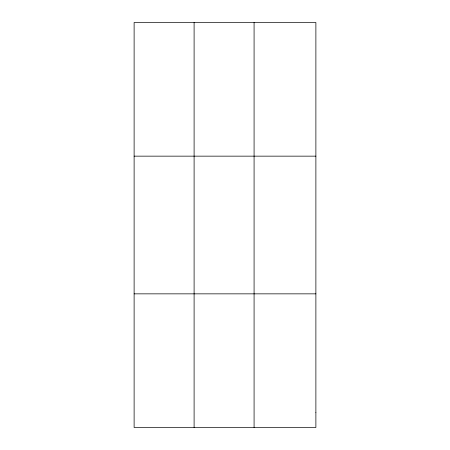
<?xml version="1.0" encoding="UTF-8"?>
<svg xmlns="http://www.w3.org/2000/svg" width="450" height="450" viewBox="0 0 450 450"><rect width="100%" height="100%" fill="white"/><g stroke="black" fill="none" stroke-linecap="round" stroke-linejoin="round"><path stroke-width="0.67" d="M194.102 427.5L194.102 22.5M254.081 427.5L254.081 22.5M134.117 156.15L315.883 156.15M134.117 293.85L315.883 293.85M315.883 412.65L315.883 427.5L134.117 427.5L134.117 22.5L315.883 22.5L315.883 412.65"/></g></svg>
